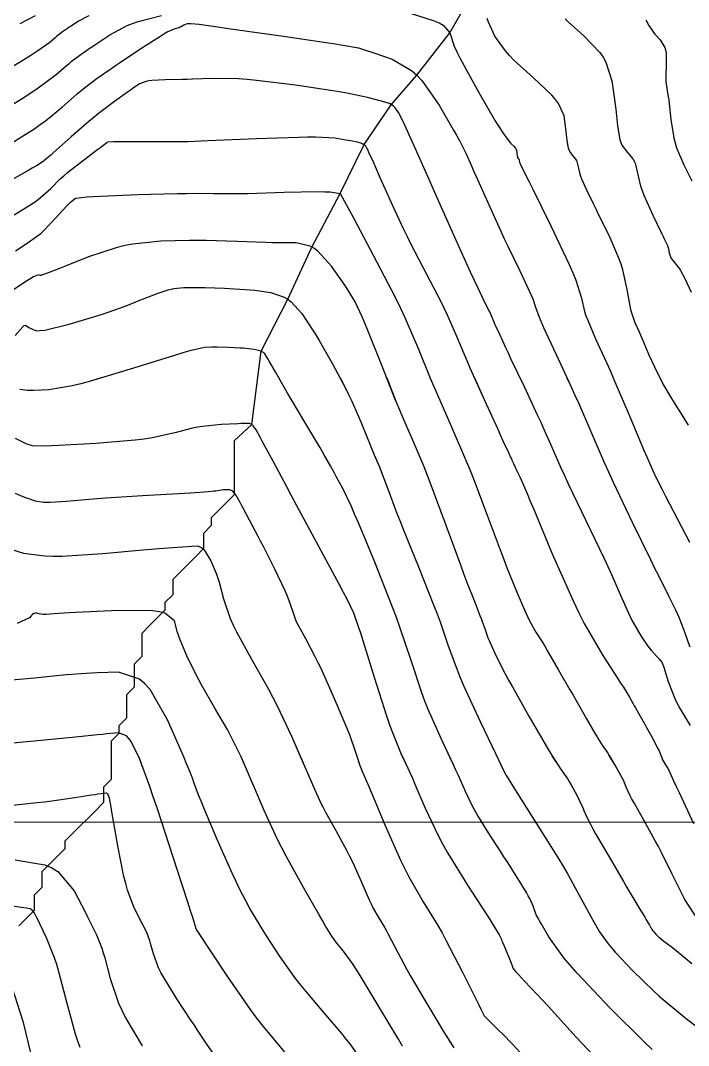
# Model space of a CAD drawing. Header units: metres. Extents: x 837475 to 838479, y 1189012 to 1191015.
# Drawn here: x 838137.1 to 838223.8, y 1189184.9 to 1189318 of the extents above; entities that cross this region are included whole.
import ezdxf

# ---------------------------------------------------------------- set-up
doc = ezdxf.new("R2010")
doc.units = ezdxf.units.M
doc.header["$LTSCALE"] = 0.3
doc.layers.add('COORD', color=7, linetype='Continuous', lineweight=20)
for name, color, linetype in [('COTAS 10', 1, 'Continuous'), ('COTAS INT', 252, 'Continuous'), ('DRENAJE', 5, 'Continuous')]:
    doc.layers.add(name, color=color, linetype=linetype)

msp = doc.modelspace()

# ---------------------------------------------------------------- linework, layer by layer
at = {"layer": 'COORD'}
msp.add_line((837476.51, 1189213.87), (838476.51, 1189213.87), dxfattribs=at)
at = {"layer": 'COTAS 10'}
for points in [[(838145.99, 1189318.6), (838144.67, 1189317.94), (838143.7, 1189317.29), (838143.47, 1189317.13), (838143.25, 1189316.98), (838142.59, 1189316.52), (838142, 1189316.07), (838141.82, 1189315.93), (838141.64, 1189315.78), (838140.94, 1189315.17), (838139.27, 1189313.99), (838138.48, 1189313.48), (838137.55, 1189312.9), (838132.98, 1189310.14)], [(838220.48, 1189270.97), (838220.15, 1189271.6), (838219.82, 1189272.24), (838218.76, 1189274.55), (838217.88, 1189276.6), (838217.68, 1189277.08), (838217.48, 1189277.52), (838216.92, 1189278.76), (838216.48, 1189280.01), (838216.37, 1189280.46), (838216.26, 1189280.95), (838215.9, 1189283.09), (838215.33, 1189285.63), (838215.09, 1189286.38), (838214.82, 1189287.15), (838213.54, 1189290.07), (838212.18, 1189292.83), (838211.86, 1189293.49), (838211.56, 1189294.11), (838210.65, 1189295.97), (838210.02, 1189297.4), (838209.89, 1189297.74), (838209.78, 1189298.05), (838209.55, 1189299), (838209.39, 1189299.7), (838209.31, 1189299.87), (838209.23, 1189300.02), (838208.83, 1189300.48), (838208.43, 1189301), (838208.35, 1189301.2), (838208.28, 1189301.42), (838208.1, 1189302.41), (838207.98, 1189303.59), (838207.94, 1189303.94), (838207.9, 1189304.29), (838207.71, 1189305.64), (838206.97, 1189307.24), (838206.58, 1189307.75), (838206.11, 1189308.3), (838203.72, 1189310.55), (838201.18, 1189312.87), (838200.61, 1189313.47), (838200.09, 1189314.05), (838198.71, 1189315.96), (838197.87, 1189317.78), (838197.71, 1189318.29)], [(838136.48, 1189288.09), (838138.02, 1189289.08), (838139.36, 1189290.02), (838139.76, 1189290.36), (838140.17, 1189290.74), (838141.72, 1189292.37), (838143.09, 1189293.9), (838143.39, 1189294.2), (838143.65, 1189294.45), (838144.28, 1189294.94), (838145.75, 1189295.1), (838146.55, 1189295.15), (838147.51, 1189295.2), (838152.38, 1189295.39), (838157.52, 1189295.54), (838158.64, 1189295.56), (838159.64, 1189295.58), (838162.19, 1189295.56), (838164.64, 1189295.53), (838165.58, 1189295.54), (838166.63, 1189295.56), (838171.35, 1189295.7), (838175.78, 1189295.78), (838176.64, 1189295.77), (838177.35, 1189295.74), (838178.61, 1189295.52), (838179.41, 1189294.1), (838179.84, 1189293.32), (838180.35, 1189292.38), (838182.93, 1189287.55), (838185.75, 1189282.08), (838186.42, 1189280.72), (838187.03, 1189279.43), (838188.8, 1189275.32), (838190.32, 1189271.55), (838190.78, 1189270.48), (838191.25, 1189269.38), (838193.05, 1189265.32), (838194.92, 1189261.01), (838195.43, 1189259.77), (838195.94, 1189258.5), (838197.73, 1189253.75), (838199.4, 1189249.24), (838199.82, 1189248.12), (838200.23, 1189247.07), (838201.55, 1189243.75), (838202.67, 1189241.17), (838202.95, 1189240.58), (838203.21, 1189240.05), (838204.03, 1189238.58), (838204.92, 1189237.16), (838205.23, 1189236.66), (838205.56, 1189236.11), (838206.95, 1189233.71), (838208.46, 1189231.09), (838208.87, 1189230.39), (838209.26, 1189229.7), (838210.62, 1189227.31), (838211.74, 1189225.37), (838211.99, 1189224.96), (838212.21, 1189224.6), (838212.74, 1189223.77), (838213.2, 1189223.1), (838213.36, 1189222.85), (838213.54, 1189222.56), (838214.13, 1189221.59)], [(838190.32, 1189271.55), (838190.31, 1189271.59)], [(838223.85, 1189265.47), (838223.52, 1189266.01), (838223.17, 1189266.57), (838221.83, 1189268.71), (838220.48, 1189270.97), (838220.15, 1189271.59)], [(838136.43, 1189256.63), (838137.14, 1189256.31), (838137.87, 1189256.02), (838138.07, 1189255.95), (838138.28, 1189255.87), (838139.03, 1189255.62), (838140.11, 1189255.47), (838140.52, 1189255.46), (838140.98, 1189255.47), (838143.06, 1189255.6), (838146.04, 1189255.84), (838147.07, 1189255.91), (838148.19, 1189255.99), (838152.97, 1189256.3), (838159.22, 1189256.68), (838161.04, 1189256.79), (838161.99, 1189256.87), (838162.25, 1189256.9), (838162.51, 1189256.94), (838163.44, 1189257.09), (838164.25, 1189257.09), (838164.44, 1189257.02), (838164.61, 1189256.93), (838165.1, 1189256.37), (838165.61, 1189255.43), (838165.79, 1189255.09), (838165.98, 1189254.73), (838166.83, 1189253.16), (838167.91, 1189251.1), (838168.26, 1189250.43), (838168.62, 1189249.72), (838170.1, 1189246.78), (838171.43, 1189243.98), (838171.71, 1189243.36), (838171.94, 1189242.8), (838172.44, 1189241.33), (838172.84, 1189240.15), (838173.01, 1189239.77), (838173.2, 1189239.37), (838174.11, 1189237.74), (838175.31, 1189235.51), (838175.7, 1189234.73), (838176.1, 1189233.89), (838177.73, 1189230.26), (838179.25, 1189226.68), (838179.58, 1189225.86), (838179.87, 1189225.13), (838180.59, 1189223.11), (838181.01, 1189221.81), (838181.11, 1189221.52), (838181.2, 1189221.26), (838181.46, 1189220.59), (838182.05, 1189219.23), (838182.34, 1189218.53), (838182.69, 1189217.7), (838184.42, 1189213.55), (838186.46, 1189208.94), (838187.01, 1189207.82), (838187.55, 1189206.77), (838189.42, 1189203.55), (838191.3, 1189200.45), (838191.85, 1189199.49), (838192.41, 1189198.47), (838194.52, 1189194.39), (838196.28, 1189190.84), (838196.61, 1189190.17), (838196.89, 1189189.61), (838197.33, 1189188.71), (838197.57, 1189188.46), (838197.71, 1189188.32), (838197.89, 1189188.15), (838198.81, 1189187.27), (838200.14, 1189185.96), (838200.57, 1189185.5), (838201.03, 1189185.02), (838202.95, 1189182.95)], [(838181.08, 1189221.59), (838181.01, 1189221.81)], [(838224.74, 1189201.72), (838223.66, 1189203.37), (838223.34, 1189203.94), (838223.01, 1189204.54), (838221.72, 1189207.13), (838220.34, 1189209.96), (838219.95, 1189210.72), (838219.54, 1189211.48), (838218.06, 1189214.14), (838216.78, 1189216.38), (838216.51, 1189216.87), (838216.28, 1189217.31), (838215.77, 1189218.43), (838215.39, 1189219.33), (838215.24, 1189219.63), (838215.07, 1189219.95), (838214.31, 1189221.28), (838213.54, 1189222.56)], [(838162.48, 1189183.39), (838161.41, 1189184.94), (838160.13, 1189186.88), (838159.71, 1189187.51), (838159.26, 1189188.18), (838157.42, 1189190.95), (838155.72, 1189193.69), (838155.36, 1189194.35), (838155.06, 1189194.96), (838154.38, 1189196.77), (838154.02, 1189198.14), (838153.92, 1189198.46), (838153.82, 1189198.75), (838153.48, 1189199.63), (838153.03, 1189200.54), (838152.86, 1189200.87), (838152.68, 1189201.23), (838151.89, 1189202.77), (838151.02, 1189205.07), (838150.79, 1189205.9), (838150.56, 1189206.81), (838149.77, 1189210.8), (838149.14, 1189214.51), (838149.01, 1189215.24), (838148.9, 1189215.85), (838148.67, 1189216.99), (838148.58, 1189217.26), (838148.56, 1189217.32), (838148.54, 1189217.38), (838148.48, 1189217.54), (838148.38, 1189217.62), (838148.33, 1189217.64), (838148.27, 1189217.65), (838147.99, 1189217.63), (838147.19, 1189217.51), (838146.82, 1189217.45), (838146.37, 1189217.38), (838144.18, 1189217.04), (838141.22, 1189216.62), (838140.28, 1189216.5), (838139.29, 1189216.39), (838135.28, 1189215.97)]]:
    msp.add_lwpolyline(points, dxfattribs=at)
at = {"layer": 'COTAS INT'}
for points in [[(838132.11, 1189304.7), (838137.35, 1189307.9), (838138.46, 1189308.62), (838139.44, 1189309.26), (838141.75, 1189310.98), (838143.06, 1189312.12), (838143.4, 1189312.4), (838143.73, 1189312.67), (838144.83, 1189313.51), (838146.06, 1189314.36), (838146.47, 1189314.64), (838146.9, 1189314.94), (838148.71, 1189316.15), (838150.96, 1189317.34), (838151.67, 1189317.62), (838152.42, 1189317.88), (838155.43, 1189318.65)], [(838137.07, 1189317.62), (838139.06, 1189318.68)], [(838187.44, 1189319.04), (838190.82, 1189317.98), (838191.47, 1189317.69), (838191.99, 1189317.41), (838192.86, 1189316.42), (838193.44, 1189314.69), (838193.79, 1189313.94), (838194.22, 1189313.07), (838196.46, 1189308.94), (838198.8, 1189304.91), (838199.3, 1189304.1), (838199.73, 1189303.42), (838200.73, 1189302.08), (838201.2, 1189301.63), (838201.3, 1189301.53), (838201.37, 1189301.42), (838201.52, 1189301.11), (838201.55, 1189300.84), (838201.56, 1189300.78), (838201.57, 1189300.71), (838201.6, 1189300.47), (838201.63, 1189300.28), (838201.64, 1189300.24), (838201.66, 1189300.2), (838201.74, 1189300.09), (838201.82, 1189300), (838201.83, 1189299.97), (838201.85, 1189299.94), (838201.88, 1189299.8), (838201.92, 1189299.62), (838201.95, 1189299.55), (838201.97, 1189299.49), (838202.1, 1189299.21), (838202.78, 1189297.81), (838203.16, 1189297.04), (838203.62, 1189296.1), (838205.98, 1189291.34), (838208.35, 1189286.33), (838208.82, 1189285.25), (838209.21, 1189284.29), (838209.94, 1189281.93), (838210.36, 1189280.21), (838210.54, 1189279.65), (838210.76, 1189279.07), (838211.79, 1189276.68), (838213.21, 1189273.57), (838213.67, 1189272.53), (838214.16, 1189271.4)], [(838136.24, 1189302.24), (838139, 1189304), (838139.7, 1189304.5), (838140.37, 1189304.99), (838142.57, 1189306.79), (838144.48, 1189308.47), (838144.98, 1189308.88), (838145.46, 1189309.27), (838147.08, 1189310.5), (838148.87, 1189311.75), (838149.47, 1189312.16), (838150.1, 1189312.59), (838152.76, 1189314.37), (838155.22, 1189315.95), (838155.74, 1189316.26), (838156.19, 1189316.52), (838157.22, 1189316.99), (838157.73, 1189317.12), (838157.85, 1189317.17), (838157.97, 1189317.22), (838158.32, 1189317.45), (838158.8, 1189317.61), (838159.01, 1189317.62), (838159.24, 1189317.63), (838160.33, 1189317.53), (838162.74, 1189317.18), (838163.81, 1189317.03), (838165.05, 1189316.85), (838170.98, 1189316), (838176.82, 1189315.14), (838178, 1189314.96), (838178.99, 1189314.8), (838181.01, 1189314.44), (838182.16, 1189314.09), (838182.61, 1189313.94), (838183.11, 1189313.77), (838185.37, 1189312.99), (838187.9, 1189311.51), (838188.57, 1189310.9), (838189.23, 1189310.21), (838191.5, 1189307), (838193.36, 1189303.76), (838193.76, 1189303.05), (838194.1, 1189302.41), (838194.93, 1189300.78), (838195.66, 1189299.12), (838195.95, 1189298.47), (838196.28, 1189297.73), (838197.78, 1189294.38), (838199.47, 1189290.64), (838199.93, 1189289.67), (838200.38, 1189288.71), (838201.94, 1189285.48), (838203.18, 1189282.89), (838203.42, 1189282.34), (838203.62, 1189281.87), (838203.99, 1189280.77), (838204.45, 1189279.46), (838204.71, 1189278.85), (838205.03, 1189278.12), (838206.66, 1189274.61), (838208.57, 1189270.51)], [(838207.83, 1189318.24), (838208.24, 1189317.83), (838210.28, 1189316.02), (838212.33, 1189313.86), (838212.76, 1189313.23), (838213.12, 1189312.59), (838213.9, 1189310.17), (838214.24, 1189307.74), (838214.32, 1189307.11), (838214.4, 1189306.48), (838214.61, 1189304.34), (838214.92, 1189302.56), (838215.06, 1189302.17), (838215.21, 1189301.81), (838215.93, 1189300.86), (838216.64, 1189300.04), (838216.79, 1189299.76), (838216.92, 1189299.46), (838217.23, 1189298.19), (838217.63, 1189296.49), (838217.83, 1189295.92), (838218.06, 1189295.31), (838219.2, 1189292.74), (838220.33, 1189290.4), (838220.56, 1189289.94), (838220.74, 1189289.55), (838221.11, 1189288.8), (838221.22, 1189288.5), (838221.24, 1189288.4), (838221.27, 1189288.29), (838221.35, 1189287.83), (838221.5, 1189287.32), (838221.57, 1189287.19), (838221.65, 1189287.05), (838222.03, 1189286.58), (838222.52, 1189285.99), (838222.67, 1189285.77), (838222.82, 1189285.54), (838223.39, 1189284.52), (838224.19, 1189282.74)], [(838218.33, 1189318.1), (838218.72, 1189317.36), (838219.16, 1189316.65), (838219.31, 1189316.45), (838219.48, 1189316.25), (838220.17, 1189315.48), (838220.76, 1189314.51), (838220.86, 1189314.18), (838220.93, 1189313.82), (838220.96, 1189312.29), (838220.89, 1189310.77), (838220.89, 1189310.42), (838220.9, 1189310.09), (838221.03, 1189309.18), (838221.22, 1189308.11), (838221.28, 1189307.7), (838221.34, 1189307.24), (838221.55, 1189305.14), (838221.95, 1189302.75), (838222.12, 1189302.11), (838222.31, 1189301.48), (838223.24, 1189299.26), (838224.3, 1189297.17)], [(838202.54, 1189270.42), (838200.84, 1189274), (838200.47, 1189274.79), (838200.14, 1189275.48), (838199.34, 1189277.21), (838198.88, 1189278.24), (838198.77, 1189278.47), (838198.68, 1189278.7), (838198.41, 1189279.34), (838198.15, 1189279.95), (838198.05, 1189280.16), (838197.94, 1189280.37), (838197.47, 1189281.28), (838196.49, 1189283.31), (838196.07, 1189284.24), (838195.57, 1189285.32), (838193.23, 1189290.53), (838190.76, 1189296.06), (838190.19, 1189297.34), (838189.67, 1189298.51), (838188.2, 1189301.81), (838187.2, 1189304.04), (838186.97, 1189304.52), (838186.77, 1189304.96), (838186.2, 1189306.05), (838185.76, 1189306.67), (838185.64, 1189306.8), (838185.51, 1189306.92), (838185.02, 1189307.21), (838184.27, 1189307.44), (838183.98, 1189307.52), (838183.66, 1189307.61), (838182.18, 1189308.01), (838179.71, 1189308.52), (838178.76, 1189308.69), (838177.68, 1189308.87), (838172.84, 1189309.61), (838167.78, 1189310.23), (838166.57, 1189310.34), (838165.44, 1189310.42), (838162.09, 1189310.48), (838159.44, 1189310.38), (838158.75, 1189310.35), (838158.1, 1189310.33), (838155.92, 1189310.29), (838154.17, 1189310.21), (838153.79, 1189310.16), (838153.46, 1189310.1), (838152.6, 1189309.79), (838151.76, 1189309.21), (838151.42, 1189308.97), (838151.04, 1189308.71), (838149.32, 1189307.49), (838147.24, 1189305.92), (838146.64, 1189305.43), (838146.03, 1189304.93), (838143.72, 1189302.92), (838141.77, 1189301.16), (838141.38, 1189300.81), (838141.06, 1189300.53), (838140.44, 1189299.99), (838140.27, 1189299.85), (838140.23, 1189299.82), (838140.19, 1189299.79), (838140.09, 1189299.69), (838139.19, 1189299.14), (838138.65, 1189298.83), (838137.99, 1189298.45), (838134.55, 1189296.49)], [(838136.29, 1189292.78), (838138.7, 1189294.26), (838139.25, 1189294.64), (838139.74, 1189295.01), (838141.06, 1189296.21), (838142.3, 1189297.45), (838142.74, 1189297.84), (838143.22, 1189298.25), (838145.29, 1189299.87), (838147.17, 1189301.28), (838147.54, 1189301.56), (838147.83, 1189301.78), (838148.33, 1189302.16), (838148.38, 1189302.2), (838148.39, 1189302.21), (838148.4, 1189302.22), (838148.45, 1189302.25), (838149.22, 1189302.28), (838149.69, 1189302.29), (838150.26, 1189302.29), (838153.27, 1189302.3), (838156.39, 1189302.3), (838157.04, 1189302.31), (838157.59, 1189302.31), (838158.84, 1189302.31), (838160.6, 1189302.37), (838161.49, 1189302.41), (838162.54, 1189302.45), (838167.79, 1189302.68), (838173.21, 1189302.86), (838174.39, 1189302.88), (838175.42, 1189302.88), (838177.95, 1189302.75), (838179.37, 1189302.52), (838179.7, 1189302.47), (838180, 1189302.41), (838180.85, 1189302.23), (838181.41, 1189302.06), (838181.53, 1189302.01), (838181.63, 1189301.97), (838181.86, 1189301.81), (838182.1, 1189301.39), (838182.2, 1189301.18), (838182.32, 1189300.92), (838182.9, 1189299.64), (838183.7, 1189297.83), (838183.97, 1189297.23), (838184.25, 1189296.6), (838185.41, 1189293.99), (838186.86, 1189290.89), (838187.33, 1189289.95), (838187.82, 1189288.98), (838189.8, 1189285.16), (838191.7, 1189281.5), (838192.13, 1189280.62), (838192.52, 1189279.8), (838193.61, 1189277.33), (838194.68, 1189274.74), (838195.06, 1189273.85), (838195.48, 1189272.89), (838197.33, 1189268.77)], [(838185.87, 1189268.58), (838183.99, 1189273.31), (838182.22, 1189277.75), (838181.83, 1189278.7), (838181.48, 1189279.52), (838180.58, 1189281.49), (838179.73, 1189282.9), (838179.41, 1189283.38), (838179.07, 1189283.9), (838177.51, 1189286.1), (838175.72, 1189288.06), (838175.22, 1189288.43), (838174.72, 1189288.72), (838172.9, 1189289.15), (838170.62, 1189289.14), (838169.83, 1189289.15), (838168.97, 1189289.17), (838165.28, 1189289.3), (838161.24, 1189289.42), (838160.16, 1189289.43), (838159.09, 1189289.43), (838155.36, 1189289.37), (838151.71, 1189288.98), (838150.7, 1189288.77), (838149.68, 1189288.53), (838145.97, 1189287.31), (838142.84, 1189286.06), (838142.19, 1189285.8), (838141.64, 1189285.58), (838140.4, 1189285.09), (838139.88, 1189284.92), (838139.77, 1189284.9), (838139.67, 1189284.89), (838139.46, 1189284.97), (838138.83, 1189284.72), (838138.47, 1189284.5), (838138.03, 1189284.23), (838135.77, 1189282.74)], [(838136.46, 1189277.08), (838137.42, 1189278.23), (838137.62, 1189278.38), (838137.79, 1189278.46), (838138.2, 1189278.13), (838139.15, 1189277.71), (838139.66, 1189277.73), (838140.28, 1189277.8), (838143.44, 1189278.55), (838146.93, 1189279.61), (838147.76, 1189279.88), (838148.53, 1189280.14), (838150.83, 1189280.96), (838152.64, 1189281.68), (838153.1, 1189281.86), (838153.54, 1189282.03), (838154.99, 1189282.61), (838156.32, 1189283.04), (838156.68, 1189283.13), (838157.04, 1189283.2), (838158.34, 1189283.34), (838159.94, 1189283.35), (838160.49, 1189283.35), (838161.09, 1189283.33), (838163.62, 1189283.25), (838166.26, 1189283.09), (838166.93, 1189283.03), (838167.57, 1189282.97), (838169.62, 1189282.69), (838171.38, 1189282.07), (838171.82, 1189281.8), (838172.25, 1189281.48), (838173.64, 1189279.96), (838175.03, 1189277.85), (838175.46, 1189277.17), (838175.9, 1189276.44), (838177.64, 1189273.43), (838179.32, 1189270.27)], [(838171.4, 1189270.3), (838170.22, 1189272.36), (838169.43, 1189273.76), (838169.27, 1189274.04), (838169.13, 1189274.28), (838168.82, 1189274.79), (838168.52, 1189274.99), (838168.38, 1189275.04), (838168.22, 1189275.1), (838167.45, 1189275.26), (838166.38, 1189275.4), (838166.03, 1189275.43), (838165.66, 1189275.46), (838164.13, 1189275.53), (838162.64, 1189275.56), (838162.28, 1189275.56), (838161.96, 1189275.56), (838161, 1189275.54), (838159.11, 1189275.11), (838158.2, 1189274.85), (838157.12, 1189274.52), (838151.82, 1189272.86), (838146.23, 1189271.17)], [(838147.61, 1189271.59), (838146.23, 1189271.17), (838144.97, 1189270.83), (838143.84, 1189270.56), (838140.8, 1189270.04), (838138.87, 1189269.96), (838138.44, 1189269.96), (838138.06, 1189269.97), (838137.03, 1189270.09)], [(838219.12, 1189184.36), (838218.08, 1189185.35), (838213.64, 1189189.78), (838209.39, 1189194.28), (838208.47, 1189195.32), (838207.67, 1189196.28), (838205.71, 1189198.98), (838204.71, 1189200.71), (838204.52, 1189201.05), (838204.36, 1189201.34), (838204.08, 1189201.87), (838203.98, 1189202.13), (838203.94, 1189202.24), (838203.9, 1189202.37), (838203.69, 1189202.98), (838203.24, 1189203.97), (838203.04, 1189204.33), (838202.81, 1189204.75), (838201.69, 1189206.58), (838200.3, 1189208.76), (838199.89, 1189209.4), (838199.47, 1189210.05), (838197.88, 1189212.51), (838196.41, 1189214.88), (838196.07, 1189215.48), (838195.76, 1189216.04), (838194.88, 1189217.88), (838193.98, 1189219.94), (838193.65, 1189220.66), (838193.3, 1189221.43), (838191.74, 1189224.74), (838190.07, 1189228.53), (838189.64, 1189229.61), (838189.23, 1189230.7), (838187.87, 1189234.74), (838186.38, 1189239.23), (838185.88, 1189240.6), (838185.35, 1189242.02), (838183.13, 1189247.65), (838180.99, 1189252.77), (838180.51, 1189253.89), (838180.08, 1189254.87), (838178.92, 1189257.3), (838178.16, 1189258.7), (838177.99, 1189259.03), (838177.83, 1189259.32), (838177.37, 1189260.18), (838176.66, 1189261.43), (838176.34, 1189261.98), (838175.97, 1189262.61), (838174.17, 1189265.63), (838172.26, 1189268.84), (838171.81, 1189269.6), (838171.4, 1189270.3), (838170.66, 1189271.59)], [(838178.62, 1189271.59), (838179.32, 1189270.27), (838179.73, 1189269.44), (838180.12, 1189268.64), (838181.3, 1189265.9), (838182.2, 1189263.62), (838182.42, 1189263.1), (838182.61, 1189262.62), (838183.18, 1189261.3), (838183.72, 1189260.03), (838183.89, 1189259.58), (838184.08, 1189259.1), (838184.84, 1189257.04), (838185.96, 1189254.1), (838186.37, 1189253.06), (838186.82, 1189251.93), (838188.8, 1189247.04), (838190.76, 1189242.12), (838191.2, 1189240.96), (838191.6, 1189239.9), (838192.66, 1189236.81), (838193.76, 1189233.78), (838194.18, 1189232.75), (838194.66, 1189231.64), (838196.82, 1189226.94), (838198.83, 1189222.72), (838199.22, 1189221.9), (838199.53, 1189221.24), (838200.06, 1189220.15), (838200.1, 1189220.08), (838200.11, 1189220.06), (838200.12, 1189220.05), (838200.14, 1189220.01), (838200.16, 1189219.98), (838200.17, 1189219.97), (838200.18, 1189219.96), (838200.21, 1189219.91), (838200.77, 1189219), (838201.12, 1189218.44), (838201.55, 1189217.76), (838206.05, 1189210.61), (838206.5, 1189209.89), (838206.88, 1189209.28), (838207.63, 1189208.08), (838208.09, 1189207.26), (838208.3, 1189206.89), (838208.53, 1189206.47), (838209.65, 1189204.41), (838210.87, 1189202.18), (838211.17, 1189201.64), (838211.45, 1189201.15), (838212.3, 1189199.64), (838213.41, 1189198.09), (838213.85, 1189197.56), (838214.34, 1189196.99), (838216.62, 1189194.57), (838219.3, 1189191.97), (838220.05, 1189191.29), (838220.81, 1189190.62), (838223.59, 1189188.36), (838226.43, 1189186.19)], [(838184.68, 1189271.59), (838185.87, 1189268.58), (838186.33, 1189267.46), (838186.77, 1189266.42), (838188.12, 1189263.31), (838189.48, 1189260.07), (838189.93, 1189258.94), (838190.4, 1189257.71), (838192.36, 1189252.45), (838194.23, 1189247.32), (838194.66, 1189246.18), (838195.04, 1189245.16), (838196.1, 1189242.45), (838196.78, 1189240.74), (838196.93, 1189240.34), (838197.07, 1189239.97), (838197.44, 1189238.89), (838197.82, 1189237.83), (838197.97, 1189237.48), (838198.14, 1189237.09), (838198.89, 1189235.45), (838200.06, 1189233.15), (838200.5, 1189232.34), (838200.98, 1189231.46), (838203.1, 1189227.66), (838205.23, 1189224), (838205.71, 1189223.19), (838206.15, 1189222.49), (838207.32, 1189220.7), (838208.17, 1189219.46), (838208.4, 1189219.1), (838208.62, 1189218.72), (838209.39, 1189217.29), (838210.02, 1189215.99), (838210.16, 1189215.69), (838210.28, 1189215.42), (838210.58, 1189214.69), (838211.15, 1189213.55), (838211.44, 1189213.02), (838211.79, 1189212.39), (838213.53, 1189209.37), (838215.41, 1189206.16), (838215.85, 1189205.42), (838216.25, 1189204.74), (838217.4, 1189202.82), (838218.17, 1189201.55), (838218.33, 1189201.28), (838218.46, 1189201.05), (838218.77, 1189200.52), (838218.91, 1189200.26), (838218.95, 1189200.2), (838218.98, 1189200.14), (838219.08, 1189199.96), (838219.22, 1189199.77), (838219.27, 1189199.71), (838219.33, 1189199.64), (838219.6, 1189199.35), (838219.92, 1189199.04), (838220.01, 1189198.96), (838220.1, 1189198.89), (838220.43, 1189198.62), (838220.83, 1189198.3), (838220.97, 1189198.2), (838221.12, 1189198.09), (838221.76, 1189197.61), (838223.44, 1189196.23), (838224.26, 1189195.55)], [(838196.06, 1189271.59), (838197.33, 1189268.77), (838199.08, 1189264.92), (838199.45, 1189264.12), (838199.76, 1189263.43), (838200.47, 1189261.91), (838200.79, 1189261.22), (838200.87, 1189261.06), (838200.93, 1189260.91), (838201.13, 1189260.47), (838201.35, 1189259.98), (838201.43, 1189259.8), (838201.52, 1189259.6), (838201.94, 1189258.72), (838202.89, 1189256.57), (838203.31, 1189255.58), (838203.81, 1189254.41), (838206.17, 1189248.72), (838208.9, 1189242.54), (838209.61, 1189241.06), (838210.31, 1189239.69), (838212.71, 1189235.54), (838214.63, 1189232.58), (838215.04, 1189231.95), (838215.39, 1189231.4), (838216.19, 1189230.11), (838216.67, 1189229.27), (838216.81, 1189229.01), (838216.97, 1189228.74), (838217.57, 1189227.67), (838218.22, 1189226.51), (838218.4, 1189226.18), (838218.58, 1189225.86), (838219.24, 1189224.65), (838219.8, 1189223.59), (838219.92, 1189223.36), (838220.02, 1189223.14), (838220.25, 1189222.57), (838220.42, 1189222.13), (838220.48, 1189222), (838220.55, 1189221.86), (838220.86, 1189221.35), (838221.16, 1189220.87), (838221.22, 1189220.75), (838221.28, 1189220.65), (838221.43, 1189220.33), (838221.95, 1189219.16), (838222.25, 1189218.51), (838222.62, 1189217.73), (838224.49, 1189213.72)], [(838224.09, 1189226.45), (838222.63, 1189228.88), (838222.31, 1189229.5), (838222.01, 1189230.11), (838221.23, 1189232.12), (838220.77, 1189233.66), (838220.67, 1189233.96), (838220.59, 1189234.2), (838220.45, 1189234.64), (838220.3, 1189234.82), (838220.23, 1189234.9), (838220.14, 1189235), (838219.69, 1189235.45), (838219.05, 1189236.18), (838218.85, 1189236.45), (838218.63, 1189236.75), (838217.72, 1189238.07), (838216.74, 1189239.75), (838216.46, 1189240.27), (838216.19, 1189240.82), (838215.21, 1189243.02), (838213.91, 1189245.99), (838213.43, 1189247.03), (838212.9, 1189248.16), (838210.58, 1189253.02), (838208.29, 1189257.8), (838207.78, 1189258.89), (838207.33, 1189259.87), (838206.14, 1189262.54), (838205.08, 1189264.96), (838204.71, 1189265.78), (838204.3, 1189266.67), (838202.54, 1189270.42), (838201.98, 1189271.59)], [(838208.07, 1189271.59), (838208.57, 1189270.51), (838209.06, 1189269.42), (838209.55, 1189268.34), (838211.16, 1189264.61), (838212.9, 1189260.61), (838213.47, 1189259.37), (838214.07, 1189258.06), (838216.54, 1189252.86), (838218.92, 1189247.99), (838219.45, 1189246.89), (838219.94, 1189245.91), (838221.27, 1189243.28), (838222.17, 1189241.46), (838222.38, 1189240.98), (838222.58, 1189240.52), (838223.18, 1189238.97), (838223.61, 1189237.72), (838223.71, 1189237.46), (838223.8, 1189237.22), (838224.04, 1189236.66)], [(838214.08, 1189271.59), (838214.16, 1189271.4), (838216.17, 1189266.68), (838218.01, 1189262.31), (838218.4, 1189261.41), (838218.73, 1189260.63), (838219.49, 1189258.94), (838220.42, 1189257.1), (838220.87, 1189256.23), (838221.39, 1189255.22), (838223.98, 1189250.25)], [(838187.1, 1189221.59), (838186.6, 1189222.67), (838185.46, 1189225.47), (838185.09, 1189226.5), (838184.7, 1189227.64), (838183.09, 1189232.67), (838181.61, 1189237.44), (838181.3, 1189238.42), (838181.03, 1189239.25), (838180.42, 1189241.03), (838179.52, 1189242.85), (838179.07, 1189243.71), (838178.53, 1189244.73), (838175.86, 1189249.71), (838172.98, 1189255.04), (838172.31, 1189256.28), (838171.7, 1189257.42), (838169.96, 1189260.69), (838168.78, 1189262.91), (838168.52, 1189263.39), (838168.29, 1189263.81), (838167.71, 1189264.84), (838167.34, 1189265.36), (838167.25, 1189265.46), (838167.16, 1189265.54), (838166.85, 1189265.68), (838166.12, 1189265.66), (838165.77, 1189265.65), (838165.34, 1189265.63), (838163.24, 1189265.53), (838160.77, 1189265.29), (838160.1, 1189265.18), (838159.45, 1189265.05), (838157.17, 1189264.45), (838154.24, 1189263.8), (838153.18, 1189263.65), (838152.01, 1189263.5), (838146.9, 1189263.06), (838142.1, 1189262.79), (838141.14, 1189262.75), (838140.33, 1189262.72), (838138.71, 1189262.77), (838138.01, 1189263), (838137.78, 1189263.09), (838137.52, 1189263.2), (838136.48, 1189263.7)], [(838135.89, 1189249.36), (838137.52, 1189248.84), (838140.28, 1189248.46), (838141.33, 1189248.43), (838142.51, 1189248.44), (838147.8, 1189248.77), (838153.01, 1189249.24), (838154.13, 1189249.34), (838155.11, 1189249.42), (838157.51, 1189249.61), (838158.82, 1189249.69), (838159.39, 1189249.72), (838160.14, 1189249.77), (838160.74, 1189249.49), (838160.93, 1189249.3), (838161.11, 1189249.06), (838161.85, 1189247.81), (838162.58, 1189246.11), (838162.76, 1189245.59), (838162.93, 1189245.05), (838163.5, 1189242.91), (838164.37, 1189240.32), (838164.74, 1189239.49), (838165.16, 1189238.61), (838167.14, 1189235.05), (838169.34, 1189231.16), (838169.91, 1189230.08), (838170.47, 1189229), (838172.3, 1189225.05), (838173.81, 1189221.59)], [(838166.12, 1189221.59), (838165.78, 1189222.37), (838164.76, 1189224.47), (838164.41, 1189225.14), (838164.03, 1189225.84), (838162.37, 1189228.69), (838160.68, 1189231.62), (838160.27, 1189232.37), (838159.89, 1189233.09), (838158.72, 1189235.5), (838157.86, 1189237.55), (838157.68, 1189238.06), (838157.52, 1189238.53), (838157.13, 1189240.03), (838155.86, 1189241.04), (838155.16, 1189241.21), (838154.29, 1189241.34), (838149.87, 1189241.39), (838145.27, 1189241.17), (838144.29, 1189241.11), (838143.45, 1189241.07), (838141.46, 1189240.93), (838140.47, 1189240.87), (838140.25, 1189240.87), (838140.06, 1189240.87), (838139.55, 1189240.94), (838139.24, 1189241.01), (838139.16, 1189241.02), (838139.09, 1189241.02), (838138.87, 1189240.98), (838138.67, 1189240.85), (838138.61, 1189240.8), (838138.55, 1189240.74), (838138.31, 1189240.44), (838136.72, 1189239.71)], [(838158.66, 1189221.59), (838158.61, 1189221.7), (838158.33, 1189222.36), (838157.98, 1189223.17), (838156.23, 1189227.19), (838153.96, 1189231.12), (838153.28, 1189231.86), (838152.58, 1189232.46), (838149.87, 1189233.38), (838147.1, 1189233.29), (838146.36, 1189233.25), (838145.64, 1189233.21), (838143.12, 1189233.01), (838140.53, 1189232.76), (838139.77, 1189232.68), (838138.98, 1189232.6), (838135.95, 1189232.31)], [(838151.2, 1189224.76), (838150.91, 1189225.08), (838149.85, 1189225.51), (838148.36, 1189225.34), (838147.79, 1189225.27), (838147.15, 1189225.21), (838144.26, 1189224.92), (838140.26, 1189224.53), (838138.92, 1189224.4), (838137.47, 1189224.26), (838131.41, 1189223.66), (838125.78, 1189223.06), (838124.61, 1189222.91), (838123.61, 1189222.77), (838121.41, 1189222.35), (838120.13, 1189221.91), (838119.72, 1189221.77), (838119.28, 1189221.61), (838119.23, 1189221.59)], [(838171.47, 1189183.96), (838168.63, 1189187.38), (838167.82, 1189188.44), (838167, 1189189.54), (838163.96, 1189193.93), (838159.99, 1189199.96), (838159.98, 1189199.97), (838159.97, 1189199.98), (838159.97, 1189199.98), (838159.97, 1189199.99), (838159.97, 1189199.99), (838159.97, 1189199.99), (838159.97, 1189200), (838159.96, 1189200), (838159.96, 1189200), (838159.96, 1189200.01), (838159.96, 1189200.01), (838159.96, 1189200.02), (838159.95, 1189200.03), (838159.95, 1189200.05), (838159.49, 1189201.49), (838159.2, 1189202.39), (838158.84, 1189203.51), (838156.95, 1189209.35), (838154.86, 1189215.73), (838154.36, 1189217.19), (838153.91, 1189218.51), (838152.58, 1189222.16), (838151.5, 1189224.35), (838151.2, 1189224.76)], [(838172.3, 1189225.05), (838173.81, 1189221.57), (838174.16, 1189220.78), (838174.47, 1189220.06), (838175.32, 1189218.07), (838176.14, 1189216.34), (838176.42, 1189215.79), (838176.73, 1189215.2), (838178.07, 1189212.8), (838179.5, 1189210.18), (838179.86, 1189209.45), (838180.22, 1189208.72), (838181.39, 1189206.11), (838182.4, 1189203.79), (838182.65, 1189203.26), (838182.89, 1189202.77), (838183.68, 1189201.39), (838184.42, 1189200.16), (838184.64, 1189199.77), (838184.87, 1189199.35), (838185.73, 1189197.68), (838186.88, 1189195.5), (838187.29, 1189194.77), (838187.73, 1189193.99), (838189.65, 1189190.7), (838191.54, 1189187.55), (838191.96, 1189186.84), (838192.34, 1189186.22), (838193.37, 1189184.57)], [(838193.22, 1189221.59), (838191.74, 1189224.74)], [(838152.78, 1189221.59), (838152.58, 1189222.16)], [(838181.21, 1189183.22), (838179.92, 1189185.1), (838179.43, 1189185.72), (838178.9, 1189186.39), (838176.52, 1189189.15), (838173.98, 1189192.14), (838173.34, 1189192.94), (838172.73, 1189193.73), (838170.75, 1189196.52), (838169.06, 1189199.12), (838168.64, 1189199.8), (838168.23, 1189200.46), (838166.91, 1189202.68), (838165.52, 1189205.33), (838165.08, 1189206.26), (838164.61, 1189207.28), (838162.68, 1189211.65), (838160.94, 1189215.75), (838160.59, 1189216.6), (838160.3, 1189217.32), (838159.69, 1189218.89), (838159.46, 1189219.58), (838159.4, 1189219.75), (838159.35, 1189219.91), (838159.17, 1189220.4), (838158.61, 1189221.7)], [(838186.73, 1189184.8), (838186.19, 1189185.7), (838183.71, 1189189.86), (838181.23, 1189193.95), (838180.7, 1189194.79), (838180.23, 1189195.52), (838179.08, 1189197.13), (838178.41, 1189197.92), (838178.24, 1189198.13), (838178.08, 1189198.34), (838177.55, 1189199.08), (838176.69, 1189200.48), (838176.32, 1189201.11), (838175.89, 1189201.85), (838173.85, 1189205.38), (838171.6, 1189209.47), (838171.04, 1189210.57), (838170.5, 1189211.64), (838168.78, 1189215.38), (838167.38, 1189218.65), (838167.04, 1189219.44), (838166.73, 1189220.17), (838165.78, 1189222.37)], [(838186.6, 1189222.67), (838187.67, 1189220.33), (838188, 1189219.59), (838188.33, 1189218.82), (838189.65, 1189215.71), (838191.34, 1189212.14), (838191.92, 1189211.07), (838192.54, 1189209.97), (838195.16, 1189205.71), (838197.57, 1189202), (838198.05, 1189201.24), (838198.46, 1189200.6), (838199.26, 1189199.25), (838199.56, 1189198.64), (838199.63, 1189198.46), (838199.71, 1189198.28), (838200, 1189197.62), (838200.28, 1189196.94), (838200.35, 1189196.75), (838200.42, 1189196.57), (838200.68, 1189195.91), (838200.9, 1189195.34), (838200.95, 1189195.22), (838201, 1189195.1), (838201.15, 1189194.8), (838201.45, 1189194.43), (838201.59, 1189194.27), (838201.76, 1189194.09), (838202.58, 1189193.24), (838204.2, 1189191.51), (838204.88, 1189190.78), (838205.66, 1189189.94), (838209.28, 1189185.98), (838212.99, 1189182)], [(838199.22, 1189221.9), (838199.37, 1189221.59)], [(838206.74, 1189221.59), (838206.15, 1189222.49)], [(838220.55, 1189221.86), (838220.71, 1189221.59)], [(838136.42, 1189209.01), (838140.31, 1189208.33), (838141.19, 1189207.94), (838141.98, 1189207.46), (838144.11, 1189204.98), (838145.51, 1189202.24), (838145.83, 1189201.59), (838146.13, 1189201), (838146.99, 1189199.25), (838147.68, 1189197.52), (838147.87, 1189196.92), (838148.07, 1189196.28), (838148.78, 1189193.56), (838149.85, 1189190.38), (838150.27, 1189189.45), (838150.75, 1189188.49), (838152.92, 1189184.85)], [(838144.9, 1189184.6), (838144.59, 1189185.43), (838144.28, 1189186.35), (838143.18, 1189190.35), (838142.12, 1189194.43), (838141.83, 1189195.39), (838141.54, 1189196.28), (838140.5, 1189198.88), (838139.63, 1189200.68), (838139.45, 1189201.06), (838139.29, 1189201.39), (838138.91, 1189202.14), (838138.62, 1189202.49), (838138.51, 1189202.55), (838138.39, 1189202.61), (838137.85, 1189202.7), (838136.05, 1189202.96)], [(838136.04, 1189192.37), (838137.45, 1189188.03), (838138.46, 1189183.77)]]:
    msp.add_lwpolyline(points, dxfattribs=at)
at = {"layer": 'DRENAJE'}
for p, q in [((838192.86, 1189316.42), (838197.01, 1189323.72)), ((838188.57, 1189310.9), (838192.86, 1189316.42)), ((838185.26, 1189307.06), (838188.57, 1189310.9)), ((838181.75, 1189301.89), (838185.26, 1189307.06)), ((838178.61, 1189295.52), (838181.75, 1189301.89)), ((838174.97, 1189288.58), (838178.61, 1189295.52)), ((838171.82, 1189281.8), (838174.97, 1189288.58)), ((838168.38, 1189275.04), (838171.82, 1189281.8)), ((838167.16, 1189265.54), (838168.38, 1189275.04)), ((838164.89, 1189263.4), (838167.16, 1189265.54))]:
    msp.add_line(p, q, dxfattribs=at)
for points in [[(838164.89, 1189263.4, 0), (838164.89, 1189256.4, 0)], [(838164.89, 1189256.4, 0), (838163.89, 1189255.4, 0), (838161.89, 1189253.4, 0), (838161.89, 1189252.4, 0), (838160.89, 1189251.4, 0), (838160.89, 1189249.41, 0), (838159.89, 1189248.41, 0), (838158.89, 1189247.41, 0), (838156.89, 1189245.41, 0), (838156.89, 1189243.41, 0), (838155.89, 1189242.41, 0), (838155.89, 1189241.41, 0), (838154.89, 1189240.41, 0), (838153.89, 1189239.41, 0), (838152.9, 1189238.41, 0), (838152.9, 1189235.41, 0), (838151.9, 1189234.41, 0), (838151.9, 1189231.41, 0), (838150.9, 1189230.41, 0), (838150.9, 1189227.41, 0), (838149.9, 1189226.41, 0), (838149.9, 1189225.41, 0), (838148.9, 1189224.41, 0), (838148.9, 1189219.42, 0), (838147.9, 1189218.42, 0), (838147.9, 1189216.42, 0), (838146.9, 1189215.42, 0), (838145.9, 1189214.42, 0), (838144.9, 1189213.42, 0), (838143.9, 1189212.42, 0), (838142.9, 1189211.42, 0), (838142.9, 1189210.42, 0), (838141.9, 1189209.42, 0), (838140.9, 1189208.42, 0), (838139.9, 1189207.42, 0), (838139.9, 1189205.42, 0), (838138.9, 1189204.42, 0), (838138.9, 1189202.42, 0), (838137.9, 1189201.42, 0), (838136.9, 1189200.42, 0)]]:
    msp.add_polyline3d(points, dxfattribs=at)

doc.saveas('drawing.dxf')
